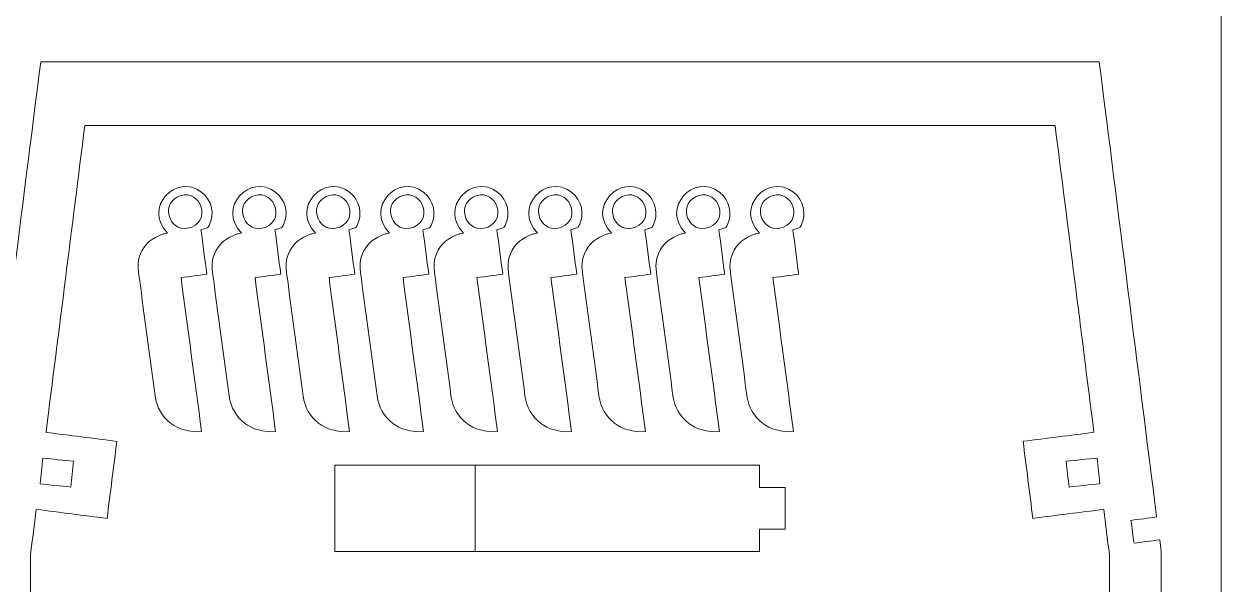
# Model space of a CAD drawing. Header units: centimetres. Extents: x -34.2 to 34.2, y -34.8 to 34.8.
# Drawn here: x 20.33 to 34.2, y -6.67 to -0.18 of the extents above; entities that cross this region are included whole.
import ezdxf

# ---------------------------------------------------------------- set-up
doc = ezdxf.new("R2010")
doc.units = ezdxf.units.CM
doc.header["$MEASUREMENT"] = 0
doc.layers.add('Camada 1', color=7, linetype='Continuous')

msp = doc.modelspace()

# ---------------------------------------------------------------- linework, layer by layer
at = {"layer": 'Camada 1', "color": 175, "lineweight": 9}
msp.add_open_spline([(-34.2, 34.8), (-34.2, 34.8), (34.2, 34.8), (34.2, 34.8), (34.2, 34.8), (34.2, 34.8), (34.2, -34.8), (34.2, -34.8), (34.2, -34.8), (34.2, -34.8), (-34.2, -34.8), (-34.2, -34.8), (-34.2, -34.8), (-34.2, -34.8), (-34.2, 34.8), (-34.2, 34.8)], degree=3, knots=[0, 0, 0, 0, 0.2, 0.2, 0.2, 0.2, 0.4, 0.4, 0.4, 0.4, 0.6, 0.6, 0.6, 0.6, 1, 1, 1, 1], dxfattribs=at)
at = {"layer": 'Camada 1', "color": 3, "lineweight": 9}
for points, knots in [([(20.12009, -6.19496), (20.02097, -6.18174), (19.92186, -6.16853), (19.82274, -6.1553), (19.82274, -6.1553), (19.81721, -6.19915), (19.81168, -6.24301), (19.80614, -6.28686), (19.80614, -6.28686), (19.80614, -6.68682), (19.80616, -7.08678), (19.80616, -7.48674), (19.80616, -7.48674), (19.90614, -7.48674), (20.00614, -7.48674), (20.10612, -7.48674), (20.10612, -7.48674), (20.10612, -7.58674), (20.10612, -7.68672), (20.10612, -7.78672), (20.10612, -7.78672), (20.00614, -7.78672), (19.90614, -7.78672), (19.80616, -7.78672), (19.80616, -7.78672), (19.80616, -9.59143), (19.80614, -11.39614), (19.80614, -13.20085), (19.80614, -13.20085), (19.90614, -13.20085), (20.00612, -13.20084), (20.10612, -13.20084), (20.10612, -13.20084), (20.10612, -13.30084), (20.10612, -13.40082), (20.10612, -13.50082), (20.10612, -13.50082), (20.00612, -13.50082), (19.90614, -13.50082), (19.80614, -13.50082), (19.80614, -13.50082), (19.80616, -13.6208), (19.80617, -13.74079), (19.80618, -13.86078), (19.80618, -13.86078), (19.8521, -13.94489), (19.89802, -14.02901), (19.94394, -14.11312), (19.94394, -14.11312), (20.01664, -14.15984), (20.08932, -14.20658), (20.16202, -14.25331), (20.16202, -14.25331), (20.21609, -14.1692), (20.27016, -14.0851), (20.32423, -14.00099), (20.32423, -14.00099), (20.4588, -14.0875), (20.59338, -14.17402), (20.72795, -14.26052), (20.72795, -14.26052), (20.67388, -14.34463), (20.61982, -14.42875), (20.56574, -14.51286), (20.56574, -14.51286), (20.63844, -14.55959), (20.71112, -14.60632), (20.78382, -14.65304), (20.78382, -14.65304), (20.83789, -14.66893), (20.89195, -14.68481), (20.94602, -14.7007), (20.94602, -14.7007), (21.34598, -14.7007), (21.74594, -14.7007), (22.1459, -14.7007), (22.1459, -14.7007), (22.1459, -14.60071), (22.1459, -14.50072), (22.1459, -14.40073), (22.1459, -14.40073), (22.24589, -14.40073), (22.34588, -14.40073), (22.44587, -14.40073), (22.44587, -14.40073), (22.44587, -14.50072), (22.44587, -14.60071), (22.44587, -14.7007), (22.44587, -14.7007), (25.25275, -14.70047), (28.05965, -14.70025), (30.86653, -14.70002), (30.86653, -14.70002), (30.86653, -14.60004), (30.86653, -14.50006), (30.86653, -14.40007), (30.86653, -14.40007), (30.96652, -14.40007), (31.0665, -14.40007), (31.16649, -14.40007), (31.16649, -14.40007), (31.16649, -14.50006), (31.16649, -14.60004), (31.16649, -14.70002), (31.16649, -14.70002), (31.56643, -14.70002), (31.96639, -14.70002), (32.36634, -14.70002), (32.36634, -14.70002), (32.42041, -14.68415), (32.47447, -14.66826), (32.52855, -14.65238), (32.52855, -14.65238), (32.60124, -14.60566), (32.67393, -14.55892), (32.74662, -14.51219), (32.74662, -14.51219), (32.69255, -14.42808), (32.63849, -14.34397), (32.58442, -14.25986), (32.58442, -14.25986), (32.71899, -14.17336), (32.85355, -14.08685), (32.98812, -14.00034), (32.98812, -14.00034), (33.04219, -14.08445), (33.09627, -14.16854), (33.15034, -14.25265), (33.15034, -14.25265), (33.22302, -14.20592), (33.29572, -14.15918), (33.3684, -14.11246), (33.3684, -14.11246), (33.41433, -14.02835), (33.46024, -13.94424), (33.50616, -13.86013), (33.50616, -13.86013), (33.50617, -13.74014), (33.50619, -13.62017), (33.5062, -13.50018), (33.5062, -13.50018), (33.40621, -13.50018), (33.30622, -13.50017), (33.20623, -13.50017), (33.20623, -13.50017), (33.20623, -13.40018), (33.20623, -13.30019), (33.20623, -13.2002), (33.20623, -13.2002), (33.30622, -13.2002), (33.40621, -13.20022), (33.5062, -13.20022), (33.5062, -13.20022), (33.5062, -11.39555), (33.50619, -9.59087), (33.50619, -7.7862), (33.50619, -7.7862), (33.4062, -7.7862), (33.30621, -7.7862), (33.20622, -7.7862), (33.20622, -7.7862), (33.20622, -7.68622), (33.20622, -7.58622), (33.20622, -7.48624), (33.20622, -7.48624), (33.30621, -7.48624), (33.4062, -7.48624), (33.50619, -7.48624), (33.50619, -7.48624), (33.50619, -7.08629), (33.5062, -6.68633), (33.5062, -6.28638), (33.5062, -6.28638), (33.50039, -6.24253), (33.49457, -6.19867), (33.48876, -6.15482), (33.48876, -6.15482), (33.38965, -6.16805), (33.29053, -6.18126), (33.19143, -6.19448), (33.19143, -6.19448), (33.17964, -6.10618), (33.16786, -6.01786), (33.15607, -5.92955), (33.15607, -5.92955), (33.25519, -5.91632), (33.3543, -5.9031), (33.45342, -5.88988), (33.45342, -5.88988), (33.23181, -4.13194), (33.01019, -2.37398), (32.78857, -0.61604), (32.78857, -0.61604), (28.70017, -0.61616), (24.61177, -0.61628), (20.52337, -0.6164), (20.52337, -0.6164), (20.30161, -2.37439), (20.07985, -4.13237), (19.85809, -5.89036), (19.85809, -5.89036), (19.95721, -5.90358), (20.05632, -5.9168), (20.15544, -5.93003), (20.15544, -5.93003), (20.14366, -6.01834), (20.13187, -6.10666), (20.12009, -6.19496)], [0, 0, 0, 0, 0.01886792, 0.01886792, 0.01886792, 0.01886792, 0.03773585, 0.03773585, 0.03773585, 0.03773585, 0.05660377, 0.05660377, 0.05660377, 0.05660377, 0.0754717, 0.0754717, 0.0754717, 0.0754717, 0.09433962, 0.09433962, 0.09433962, 0.09433962, 0.11320755, 0.11320755, 0.11320755, 0.11320755, 0.13207547, 0.13207547, 0.13207547, 0.13207547, 0.1509434, 0.1509434, 0.1509434, 0.1509434, 0.16981132, 0.16981132, 0.16981132, 0.16981132, 0.18867925, 0.18867925, 0.18867925, 0.18867925, 0.20754717, 0.20754717, 0.20754717, 0.20754717, 0.22641509, 0.22641509, 0.22641509, 0.22641509, 0.24528302, 0.24528302, 0.24528302, 0.24528302, 0.26415094, 0.26415094, 0.26415094, 0.26415094, 0.28301887, 0.28301887, 0.28301887, 0.28301887, 0.30188679, 0.30188679, 0.30188679, 0.30188679, 0.32075472, 0.32075472, 0.32075472, 0.32075472, 0.33962264, 0.33962264, 0.33962264, 0.33962264, 0.35849057, 0.35849057, 0.35849057, 0.35849057, 0.37735849, 0.37735849, 0.37735849, 0.37735849, 0.39622642, 0.39622642, 0.39622642, 0.39622642, 0.41509434, 0.41509434, 0.41509434, 0.41509434, 0.43396226, 0.43396226, 0.43396226, 0.43396226, 0.45283019, 0.45283019, 0.45283019, 0.45283019, 0.47169811, 0.47169811, 0.47169811, 0.47169811, 0.49056604, 0.49056604, 0.49056604, 0.49056604, 0.50943396, 0.50943396, 0.50943396, 0.50943396, 0.52830189, 0.52830189, 0.52830189, 0.52830189, 0.54716981, 0.54716981, 0.54716981, 0.54716981, 0.56603774, 0.56603774, 0.56603774, 0.56603774, 0.58490566, 0.58490566, 0.58490566, 0.58490566, 0.60377358, 0.60377358, 0.60377358, 0.60377358, 0.62264151, 0.62264151, 0.62264151, 0.62264151, 0.64150943, 0.64150943, 0.64150943, 0.64150943, 0.66037736, 0.66037736, 0.66037736, 0.66037736, 0.67924528, 0.67924528, 0.67924528, 0.67924528, 0.69811321, 0.69811321, 0.69811321, 0.69811321, 0.71698113, 0.71698113, 0.71698113, 0.71698113, 0.73584906, 0.73584906, 0.73584906, 0.73584906, 0.75471698, 0.75471698, 0.75471698, 0.75471698, 0.77358491, 0.77358491, 0.77358491, 0.77358491, 0.79245283, 0.79245283, 0.79245283, 0.79245283, 0.81132075, 0.81132075, 0.81132075, 0.81132075, 0.83018868, 0.83018868, 0.83018868, 0.83018868, 0.8490566, 0.8490566, 0.8490566, 0.8490566, 0.86792453, 0.86792453, 0.86792453, 0.86792453, 0.88679245, 0.88679245, 0.88679245, 0.88679245, 0.90566038, 0.90566038, 0.90566038, 0.90566038, 0.9245283, 0.9245283, 0.9245283, 0.9245283, 0.94339623, 0.94339623, 0.94339623, 0.94339623, 0.96226415, 0.96226415, 0.96226415, 0.96226415, 1, 1, 1, 1]), ([(20.40608, -11.16786), (20.40608, -10.12128), (20.4061, -9.0747), (20.4061, -8.02812), (20.4061, -8.02812), (20.80606, -8.02812), (21.206, -8.02812), (21.60596, -8.02812), (21.60596, -8.02812), (21.60596, -7.72816), (21.60595, -7.4282), (21.60595, -7.12824), (21.60595, -7.12824), (21.20599, -7.12824), (20.80604, -7.12824), (20.40608, -7.12824), (20.40608, -7.12824), (20.40608, -6.86038), (20.40608, -6.59252), (20.40608, -6.32466), (20.40608, -6.32466), (20.42812, -6.15055), (20.45015, -5.97643), (20.47218, -5.80232), (20.47218, -5.80232), (20.74579, -5.83694), (21.0194, -5.87156), (21.29302, -5.90618), (21.29302, -5.90618), (21.33067, -5.60857), (21.36834, -5.31095), (21.406, -5.01334), (21.406, -5.01334), (21.13238, -4.97872), (20.85877, -4.9441), (20.58516, -4.90948), (20.58516, -4.90948), (20.73517, -3.72398), (20.88517, -2.53849), (21.03518, -1.353), (21.03518, -1.353), (24.78252, -1.35288), (28.52986, -1.35275), (32.27719, -1.35263), (32.27719, -1.35263), (32.42719, -2.5381), (32.57721, -3.72355), (32.72721, -4.90902), (32.72721, -4.90902), (32.45359, -4.94364), (32.17999, -4.97826), (31.90638, -5.01288), (31.90638, -5.01288), (31.94404, -5.31049), (31.98171, -5.6081), (32.01936, -5.90572), (32.01936, -5.90572), (32.29296, -5.8711), (32.56657, -5.83648), (32.84017, -5.80186), (32.84017, -5.80186), (32.86221, -5.97596), (32.88424, -6.15007), (32.90627, -6.32418), (32.90627, -6.32418), (32.90627, -6.59203), (32.90627, -6.85988), (32.90627, -7.12774), (32.90627, -7.12774), (32.50632, -7.12774), (32.10637, -7.12774), (31.70643, -7.12774), (31.70643, -7.12774), (31.70643, -7.42769), (31.70643, -7.72765), (31.70643, -8.0276), (31.70643, -8.0276), (32.10637, -8.0276), (32.50632, -8.0276), (32.90627, -8.0276), (32.90627, -8.0276), (32.90627, -9.07416), (32.90627, -10.1207), (32.90627, -11.16726), (32.90627, -11.16726), (32.50632, -11.16726), (32.10637, -11.16726), (31.70643, -11.16726), (31.70643, -11.16726), (31.70641, -11.4672), (31.70641, -11.76715), (31.7064, -12.06709), (31.7064, -12.06709), (32.10635, -12.06709), (32.50631, -12.06709), (32.90626, -12.06709), (32.90626, -12.06709), (32.90626, -12.50977), (32.90627, -12.95246), (32.90627, -13.39514), (32.90627, -13.39514), (32.78598, -13.21856), (32.66571, -13.042), (32.54542, -12.86542), (32.54542, -12.86542), (32.27629, -13.03843), (32.00717, -13.21145), (31.73805, -13.38446), (31.73805, -13.38446), (31.87858, -13.60304), (32.0191, -13.82164), (32.15963, -14.04022), (32.15963, -14.04022), (32.12859, -14.06018), (32.09753, -14.08014), (32.06649, -14.10011), (32.06649, -14.10011), (31.16471, -14.10017), (30.26295, -14.10022), (29.36117, -14.10028), (29.36117, -14.10028), (29.36117, -13.76033), (29.36117, -13.42037), (29.36117, -13.08042), (29.36117, -13.08042), (29.06123, -13.08034), (28.76128, -13.08026), (28.46134, -13.08018), (28.46134, -13.08018), (28.46134, -13.42013), (28.46135, -13.76009), (28.46135, -14.10004), (28.46135, -14.10004), (27.25795, -14.10025), (26.05456, -14.10047), (24.85116, -14.10068), (24.85116, -14.10068), (24.85116, -13.76072), (24.85115, -13.42078), (24.85115, -13.08082), (24.85115, -13.08082), (24.55115, -13.08089), (24.25114, -13.08097), (23.95114, -13.08104), (23.95114, -13.08104), (23.95114, -13.421), (23.95115, -13.76096), (23.95115, -14.10092), (23.95115, -14.10092), (23.0494, -14.10086), (22.14764, -14.10082), (21.24589, -14.10076), (21.24589, -14.10076), (21.21485, -14.0808), (21.1838, -14.06083), (21.15276, -14.04088), (21.15276, -14.04088), (21.29328, -13.82228), (21.43381, -13.60369), (21.57433, -13.3851), (21.57433, -13.3851), (21.30521, -13.21208), (21.03607, -13.03906), (20.76695, -12.86604), (20.76695, -12.86604), (20.64666, -13.04262), (20.52637, -13.2192), (20.40608, -13.39578), (20.40608, -13.39578), (20.40606, -12.95309), (20.40604, -12.5104), (20.40601, -12.0677), (20.40601, -12.0677), (20.80597, -12.0677), (21.20593, -12.0677), (21.60589, -12.0677), (21.60589, -12.0677), (21.60592, -11.76775), (21.60594, -11.46781), (21.60596, -11.16786), (21.60596, -11.16786), (21.206, -11.16786), (20.80604, -11.16786), (20.40608, -11.16786)], [0, 0, 0, 0, 0.0212766, 0.0212766, 0.0212766, 0.0212766, 0.04255319, 0.04255319, 0.04255319, 0.04255319, 0.06382979, 0.06382979, 0.06382979, 0.06382979, 0.08510638, 0.08510638, 0.08510638, 0.08510638, 0.10638298, 0.10638298, 0.10638298, 0.10638298, 0.12765957, 0.12765957, 0.12765957, 0.12765957, 0.14893617, 0.14893617, 0.14893617, 0.14893617, 0.17021277, 0.17021277, 0.17021277, 0.17021277, 0.19148936, 0.19148936, 0.19148936, 0.19148936, 0.21276596, 0.21276596, 0.21276596, 0.21276596, 0.23404255, 0.23404255, 0.23404255, 0.23404255, 0.25531915, 0.25531915, 0.25531915, 0.25531915, 0.27659574, 0.27659574, 0.27659574, 0.27659574, 0.29787234, 0.29787234, 0.29787234, 0.29787234, 0.31914894, 0.31914894, 0.31914894, 0.31914894, 0.34042553, 0.34042553, 0.34042553, 0.34042553, 0.36170213, 0.36170213, 0.36170213, 0.36170213, 0.38297872, 0.38297872, 0.38297872, 0.38297872, 0.40425532, 0.40425532, 0.40425532, 0.40425532, 0.42553191, 0.42553191, 0.42553191, 0.42553191, 0.44680851, 0.44680851, 0.44680851, 0.44680851, 0.46808511, 0.46808511, 0.46808511, 0.46808511, 0.4893617, 0.4893617, 0.4893617, 0.4893617, 0.5106383, 0.5106383, 0.5106383, 0.5106383, 0.53191489, 0.53191489, 0.53191489, 0.53191489, 0.55319149, 0.55319149, 0.55319149, 0.55319149, 0.57446809, 0.57446809, 0.57446809, 0.57446809, 0.59574468, 0.59574468, 0.59574468, 0.59574468, 0.61702128, 0.61702128, 0.61702128, 0.61702128, 0.63829787, 0.63829787, 0.63829787, 0.63829787, 0.65957447, 0.65957447, 0.65957447, 0.65957447, 0.68085106, 0.68085106, 0.68085106, 0.68085106, 0.70212766, 0.70212766, 0.70212766, 0.70212766, 0.72340426, 0.72340426, 0.72340426, 0.72340426, 0.74468085, 0.74468085, 0.74468085, 0.74468085, 0.76595745, 0.76595745, 0.76595745, 0.76595745, 0.78723404, 0.78723404, 0.78723404, 0.78723404, 0.80851064, 0.80851064, 0.80851064, 0.80851064, 0.82978723, 0.82978723, 0.82978723, 0.82978723, 0.85106383, 0.85106383, 0.85106383, 0.85106383, 0.87234043, 0.87234043, 0.87234043, 0.87234043, 0.89361702, 0.89361702, 0.89361702, 0.89361702, 0.91489362, 0.91489362, 0.91489362, 0.91489362, 0.93617021, 0.93617021, 0.93617021, 0.93617021, 0.95744681, 0.95744681, 0.95744681, 0.95744681, 1, 1, 1, 1])]:
    msp.add_open_spline(points, degree=3, knots=knots, dxfattribs=at)
at = {"layer": 'Camada 1', "color": 2, "lineweight": 9}
for points, knots in [([(21.67942, -2.84126), (21.7302, -2.71804), (21.82141, -2.65117), (21.94236, -2.60987), (21.94236, -2.60987), (21.95929, -2.60647), (21.97621, -2.60308), (21.99314, -2.59968), (21.99314, -2.59968), (21.70376, -2.30957), (22.09208, -1.89882), (22.3882, -2.12632), (22.3882, -2.12632), (22.50626, -2.21702), (22.5431, -2.38111), (22.475, -2.51354), (22.475, -2.51354), (22.45778, -2.54702), (22.45969, -2.5375), (22.38059, -2.56031), (22.38059, -2.56031), (22.40314, -2.73233), (22.42567, -2.90436), (22.44822, -3.07638), (22.44822, -3.07638), (22.34872, -3.08965), (22.24921, -3.10294), (22.14971, -3.11621), (22.14971, -3.11621), (22.22904, -3.71088), (22.30838, -4.30555), (22.38772, -4.90022), (22.38772, -4.90022), (22.10441, -4.91927), (21.88889, -4.75705), (21.84851, -4.48795), (21.84851, -4.48795), (21.788, -4.03444), (21.7275, -3.58091), (21.667, -3.12739), (21.667, -3.12739), (21.6517, -3.02609), (21.63748, -2.94304), (21.67942, -2.84126)], [0, 0, 0, 0, 0.08333333, 0.08333333, 0.08333333, 0.08333333, 0.16666667, 0.16666667, 0.16666667, 0.16666667, 0.25, 0.25, 0.25, 0.25, 0.33333333, 0.33333333, 0.33333333, 0.33333333, 0.41666667, 0.41666667, 0.41666667, 0.41666667, 0.5, 0.5, 0.5, 0.5, 0.58333333, 0.58333333, 0.58333333, 0.58333333, 0.66666667, 0.66666667, 0.66666667, 0.66666667, 0.75, 0.75, 0.75, 0.75, 0.83333333, 0.83333333, 0.83333333, 0.83333333, 1, 1, 1, 1]), ([(22.5367, -2.84126), (22.58748, -2.71804), (22.67869, -2.65117), (22.79964, -2.60987), (22.79964, -2.60987), (22.81657, -2.60647), (22.83349, -2.60308), (22.85042, -2.59968), (22.85042, -2.59968), (22.56104, -2.30957), (22.94936, -1.89882), (23.24548, -2.12632), (23.24548, -2.12632), (23.36354, -2.21702), (23.40038, -2.38111), (23.33228, -2.51354), (23.33228, -2.51354), (23.31506, -2.54702), (23.31697, -2.5375), (23.23787, -2.56031), (23.23787, -2.56031), (23.26042, -2.73233), (23.28295, -2.90436), (23.3055, -3.07638), (23.3055, -3.07638), (23.206, -3.08965), (23.10649, -3.10294), (23.00699, -3.11621), (23.00699, -3.11621), (23.08632, -3.71088), (23.16566, -4.30555), (23.245, -4.90022), (23.245, -4.90022), (22.96169, -4.91927), (22.74617, -4.75705), (22.70579, -4.48795), (22.70579, -4.48795), (22.64528, -4.03444), (22.58478, -3.58091), (22.52428, -3.12739), (22.52428, -3.12739), (22.50898, -3.02609), (22.49476, -2.94304), (22.5367, -2.84126)], [0, 0, 0, 0, 0.08333333, 0.08333333, 0.08333333, 0.08333333, 0.16666667, 0.16666667, 0.16666667, 0.16666667, 0.25, 0.25, 0.25, 0.25, 0.33333333, 0.33333333, 0.33333333, 0.33333333, 0.41666667, 0.41666667, 0.41666667, 0.41666667, 0.5, 0.5, 0.5, 0.5, 0.58333333, 0.58333333, 0.58333333, 0.58333333, 0.66666667, 0.66666667, 0.66666667, 0.66666667, 0.75, 0.75, 0.75, 0.75, 0.83333333, 0.83333333, 0.83333333, 0.83333333, 1, 1, 1, 1]), ([(23.39398, -2.84126), (23.44476, -2.71804), (23.53597, -2.65117), (23.65692, -2.60987), (23.65692, -2.60987), (23.67385, -2.60647), (23.69077, -2.60308), (23.7077, -2.59968), (23.7077, -2.59968), (23.41832, -2.30957), (23.80664, -1.89882), (24.10276, -2.12632), (24.10276, -2.12632), (24.22082, -2.21702), (24.25766, -2.38111), (24.18956, -2.51354), (24.18956, -2.51354), (24.17234, -2.54702), (24.17425, -2.5375), (24.09515, -2.56031), (24.09515, -2.56031), (24.1177, -2.73233), (24.14023, -2.90436), (24.16278, -3.07638), (24.16278, -3.07638), (24.06328, -3.08965), (23.96377, -3.10294), (23.86427, -3.11621), (23.86427, -3.11621), (23.9436, -3.71088), (24.02294, -4.30555), (24.10228, -4.90022), (24.10228, -4.90022), (23.81897, -4.91927), (23.60345, -4.75705), (23.56307, -4.48795), (23.56307, -4.48795), (23.50256, -4.03444), (23.44206, -3.58091), (23.38156, -3.12739), (23.38156, -3.12739), (23.36626, -3.02609), (23.35204, -2.94304), (23.39398, -2.84126)], [0, 0, 0, 0, 0.08333333, 0.08333333, 0.08333333, 0.08333333, 0.16666667, 0.16666667, 0.16666667, 0.16666667, 0.25, 0.25, 0.25, 0.25, 0.33333333, 0.33333333, 0.33333333, 0.33333333, 0.41666667, 0.41666667, 0.41666667, 0.41666667, 0.5, 0.5, 0.5, 0.5, 0.58333333, 0.58333333, 0.58333333, 0.58333333, 0.66666667, 0.66666667, 0.66666667, 0.66666667, 0.75, 0.75, 0.75, 0.75, 0.83333333, 0.83333333, 0.83333333, 0.83333333, 1, 1, 1, 1]), ([(24.25126, -2.84126), (24.30204, -2.71804), (24.39325, -2.65117), (24.5142, -2.60987), (24.5142, -2.60987), (24.53113, -2.60647), (24.54805, -2.60308), (24.56498, -2.59968), (24.56498, -2.59968), (24.2756, -2.30957), (24.66392, -1.89882), (24.96004, -2.12632), (24.96004, -2.12632), (25.0781, -2.21702), (25.11494, -2.38111), (25.04684, -2.51354), (25.04684, -2.51354), (25.02962, -2.54702), (25.03153, -2.5375), (24.95243, -2.56031), (24.95243, -2.56031), (24.97498, -2.73233), (24.99751, -2.90436), (25.02006, -3.07638), (25.02006, -3.07638), (24.92056, -3.08965), (24.82105, -3.10294), (24.72155, -3.11621), (24.72155, -3.11621), (24.80088, -3.71088), (24.88022, -4.30555), (24.95956, -4.90022), (24.95956, -4.90022), (24.67625, -4.91927), (24.46073, -4.75705), (24.42035, -4.48795), (24.42035, -4.48795), (24.35984, -4.03444), (24.29934, -3.58091), (24.23884, -3.12739), (24.23884, -3.12739), (24.22354, -3.02609), (24.20932, -2.94304), (24.25126, -2.84126)], [0, 0, 0, 0, 0.08333333, 0.08333333, 0.08333333, 0.08333333, 0.16666667, 0.16666667, 0.16666667, 0.16666667, 0.25, 0.25, 0.25, 0.25, 0.33333333, 0.33333333, 0.33333333, 0.33333333, 0.41666667, 0.41666667, 0.41666667, 0.41666667, 0.5, 0.5, 0.5, 0.5, 0.58333333, 0.58333333, 0.58333333, 0.58333333, 0.66666667, 0.66666667, 0.66666667, 0.66666667, 0.75, 0.75, 0.75, 0.75, 0.83333333, 0.83333333, 0.83333333, 0.83333333, 1, 1, 1, 1]), ([(25.10854, -2.84126), (25.15932, -2.71804), (25.25053, -2.65117), (25.37148, -2.60987), (25.37148, -2.60987), (25.38841, -2.60647), (25.40533, -2.60308), (25.42227, -2.59968), (25.42227, -2.59968), (25.13288, -2.30957), (25.52121, -1.89882), (25.81732, -2.12632), (25.81732, -2.12632), (25.93539, -2.21702), (25.97223, -2.38111), (25.90413, -2.51354), (25.90413, -2.51354), (25.88691, -2.54702), (25.88881, -2.5375), (25.80971, -2.56031), (25.80971, -2.56031), (25.83226, -2.73233), (25.85479, -2.90436), (25.87734, -3.07638), (25.87734, -3.07638), (25.77784, -3.08965), (25.67833, -3.10294), (25.57883, -3.11621), (25.57883, -3.11621), (25.65816, -3.71088), (25.73751, -4.30555), (25.81684, -4.90022), (25.81684, -4.90022), (25.53353, -4.91927), (25.31801, -4.75705), (25.27763, -4.48795), (25.27763, -4.48795), (25.21713, -4.03444), (25.15662, -3.58091), (25.09612, -3.12739), (25.09612, -3.12739), (25.08082, -3.02609), (25.0666, -2.94304), (25.10854, -2.84126)], [0, 0, 0, 0, 0.08333333, 0.08333333, 0.08333333, 0.08333333, 0.16666667, 0.16666667, 0.16666667, 0.16666667, 0.25, 0.25, 0.25, 0.25, 0.33333333, 0.33333333, 0.33333333, 0.33333333, 0.41666667, 0.41666667, 0.41666667, 0.41666667, 0.5, 0.5, 0.5, 0.5, 0.58333333, 0.58333333, 0.58333333, 0.58333333, 0.66666667, 0.66666667, 0.66666667, 0.66666667, 0.75, 0.75, 0.75, 0.75, 0.83333333, 0.83333333, 0.83333333, 0.83333333, 1, 1, 1, 1]), ([(25.96582, -2.84126), (26.0166, -2.71804), (26.10781, -2.65117), (26.22876, -2.60987), (26.22876, -2.60987), (26.24569, -2.60647), (26.26261, -2.60308), (26.27955, -2.59968), (26.27955, -2.59968), (25.99017, -2.30957), (26.37849, -1.89882), (26.6746, -2.12632), (26.6746, -2.12632), (26.79267, -2.21702), (26.82951, -2.38111), (26.76141, -2.51354), (26.76141, -2.51354), (26.74419, -2.54702), (26.74609, -2.5375), (26.66699, -2.56031), (26.66699, -2.56031), (26.68954, -2.73233), (26.71207, -2.90436), (26.73462, -3.07638), (26.73462, -3.07638), (26.63512, -3.08965), (26.53561, -3.10294), (26.43611, -3.11621), (26.43611, -3.11621), (26.51544, -3.71088), (26.59479, -4.30555), (26.67412, -4.90022), (26.67412, -4.90022), (26.39081, -4.91927), (26.17529, -4.75705), (26.13491, -4.48795), (26.13491, -4.48795), (26.07441, -4.03444), (26.0139, -3.58091), (25.9534, -3.12739), (25.9534, -3.12739), (25.9381, -3.02609), (25.92388, -2.94304), (25.96582, -2.84126)], [0, 0, 0, 0, 0.08333333, 0.08333333, 0.08333333, 0.08333333, 0.16666667, 0.16666667, 0.16666667, 0.16666667, 0.25, 0.25, 0.25, 0.25, 0.33333333, 0.33333333, 0.33333333, 0.33333333, 0.41666667, 0.41666667, 0.41666667, 0.41666667, 0.5, 0.5, 0.5, 0.5, 0.58333333, 0.58333333, 0.58333333, 0.58333333, 0.66666667, 0.66666667, 0.66666667, 0.66666667, 0.75, 0.75, 0.75, 0.75, 0.83333333, 0.83333333, 0.83333333, 0.83333333, 1, 1, 1, 1]), ([(26.8231, -2.84126), (26.87388, -2.71804), (26.96509, -2.65117), (27.08604, -2.60987), (27.08604, -2.60987), (27.10297, -2.60647), (27.11989, -2.60308), (27.13683, -2.59968), (27.13683, -2.59968), (26.84745, -2.30957), (27.23577, -1.89882), (27.53188, -2.12632), (27.53188, -2.12632), (27.64995, -2.21702), (27.68679, -2.38111), (27.61869, -2.51354), (27.61869, -2.51354), (27.60147, -2.54702), (27.60337, -2.5375), (27.52427, -2.56031), (27.52427, -2.56031), (27.54682, -2.73233), (27.56935, -2.90436), (27.5919, -3.07638), (27.5919, -3.07638), (27.4924, -3.08965), (27.39289, -3.10294), (27.29339, -3.11621), (27.29339, -3.11621), (27.37272, -3.71088), (27.45207, -4.30555), (27.5314, -4.90022), (27.5314, -4.90022), (27.24809, -4.91927), (27.03257, -4.75705), (26.99219, -4.48795), (26.99219, -4.48795), (26.93169, -4.03444), (26.87118, -3.58091), (26.81068, -3.12739), (26.81068, -3.12739), (26.79538, -3.02609), (26.78116, -2.94304), (26.8231, -2.84126)], [0, 0, 0, 0, 0.08333333, 0.08333333, 0.08333333, 0.08333333, 0.16666667, 0.16666667, 0.16666667, 0.16666667, 0.25, 0.25, 0.25, 0.25, 0.33333333, 0.33333333, 0.33333333, 0.33333333, 0.41666667, 0.41666667, 0.41666667, 0.41666667, 0.5, 0.5, 0.5, 0.5, 0.58333333, 0.58333333, 0.58333333, 0.58333333, 0.66666667, 0.66666667, 0.66666667, 0.66666667, 0.75, 0.75, 0.75, 0.75, 0.83333333, 0.83333333, 0.83333333, 0.83333333, 1, 1, 1, 1]), ([(27.68038, -2.84126), (27.73116, -2.71804), (27.82237, -2.65117), (27.94332, -2.60987), (27.94332, -2.60987), (27.96025, -2.60647), (27.97717, -2.60308), (27.99411, -2.59968), (27.99411, -2.59968), (27.70473, -2.30957), (28.09305, -1.89882), (28.38916, -2.12632), (28.38916, -2.12632), (28.50723, -2.21702), (28.54407, -2.38111), (28.47597, -2.51354), (28.47597, -2.51354), (28.45875, -2.54702), (28.46065, -2.5375), (28.38155, -2.56031), (28.38155, -2.56031), (28.4041, -2.73233), (28.42663, -2.90436), (28.44918, -3.07638), (28.44918, -3.07638), (28.34968, -3.08965), (28.25017, -3.10294), (28.15067, -3.11621), (28.15067, -3.11621), (28.23, -3.71088), (28.30935, -4.30555), (28.38868, -4.90022), (28.38868, -4.90022), (28.10537, -4.91927), (27.88985, -4.75705), (27.84947, -4.48795), (27.84947, -4.48795), (27.78897, -4.03444), (27.72846, -3.58091), (27.66796, -3.12739), (27.66796, -3.12739), (27.65266, -3.02609), (27.63844, -2.94304), (27.68038, -2.84126)], [0, 0, 0, 0, 0.08333333, 0.08333333, 0.08333333, 0.08333333, 0.16666667, 0.16666667, 0.16666667, 0.16666667, 0.25, 0.25, 0.25, 0.25, 0.33333333, 0.33333333, 0.33333333, 0.33333333, 0.41666667, 0.41666667, 0.41666667, 0.41666667, 0.5, 0.5, 0.5, 0.5, 0.58333333, 0.58333333, 0.58333333, 0.58333333, 0.66666667, 0.66666667, 0.66666667, 0.66666667, 0.75, 0.75, 0.75, 0.75, 0.83333333, 0.83333333, 0.83333333, 0.83333333, 1, 1, 1, 1]), ([(28.53766, -2.84126), (28.58844, -2.71804), (28.67965, -2.65117), (28.8006, -2.60987), (28.8006, -2.60987), (28.81753, -2.60647), (28.83445, -2.60308), (28.85139, -2.59968), (28.85139, -2.59968), (28.56201, -2.30957), (28.95033, -1.89882), (29.24644, -2.12632), (29.24644, -2.12632), (29.36451, -2.21702), (29.40135, -2.38111), (29.33325, -2.51354), (29.33325, -2.51354), (29.31603, -2.54702), (29.31793, -2.5375), (29.23883, -2.56031), (29.23883, -2.56031), (29.26138, -2.73233), (29.28391, -2.90436), (29.30646, -3.07638), (29.30646, -3.07638), (29.20696, -3.08965), (29.10745, -3.10294), (29.00795, -3.11621), (29.00795, -3.11621), (29.08728, -3.71088), (29.16663, -4.30555), (29.24596, -4.90022), (29.24596, -4.90022), (28.96265, -4.91927), (28.74713, -4.75705), (28.70675, -4.48795), (28.70675, -4.48795), (28.64625, -4.03444), (28.58574, -3.58091), (28.52524, -3.12739), (28.52524, -3.12739), (28.50994, -3.02609), (28.49572, -2.94304), (28.53766, -2.84126)], [0, 0, 0, 0, 0.08333333, 0.08333333, 0.08333333, 0.08333333, 0.16666667, 0.16666667, 0.16666667, 0.16666667, 0.25, 0.25, 0.25, 0.25, 0.33333333, 0.33333333, 0.33333333, 0.33333333, 0.41666667, 0.41666667, 0.41666667, 0.41666667, 0.5, 0.5, 0.5, 0.5, 0.58333333, 0.58333333, 0.58333333, 0.58333333, 0.66666667, 0.66666667, 0.66666667, 0.66666667, 0.75, 0.75, 0.75, 0.75, 0.83333333, 0.83333333, 0.83333333, 0.83333333, 1, 1, 1, 1]), ([(28.85075, -5.29091), (28.85075, -5.37733), (28.85075, -5.46376), (28.85075, -5.55018), (28.85075, -5.55018), (28.95075, -5.55018), (29.05074, -5.55018), (29.15074, -5.55018), (29.15074, -5.55018), (29.15074, -5.71018), (29.15074, -5.87016), (29.15074, -6.03016), (29.15074, -6.03016), (29.05074, -6.03016), (28.95075, -6.03016), (28.85075, -6.03016), (28.85075, -6.03016), (28.85075, -6.11658), (28.85075, -6.203), (28.85075, -6.28943), (28.85075, -6.28943), (27.21165, -6.28943), (25.57253, -6.28943), (23.93342, -6.28943), (23.93342, -6.28943), (23.93342, -5.95658), (23.93342, -5.62375), (23.93342, -5.29091), (23.93342, -5.29091), (25.57253, -5.29091), (27.21165, -5.29091), (28.85075, -5.29091)], [0, 0, 0, 0, 0.11111111, 0.11111111, 0.11111111, 0.11111111, 0.22222222, 0.22222222, 0.22222222, 0.22222222, 0.33333333, 0.33333333, 0.33333333, 0.33333333, 0.44444444, 0.44444444, 0.44444444, 0.44444444, 0.55555556, 0.55555556, 0.55555556, 0.55555556, 0.66666667, 0.66666667, 0.66666667, 0.66666667, 0.77777778, 0.77777778, 0.77777778, 0.77777778, 1, 1, 1, 1])]:
    msp.add_open_spline(points, degree=3, knots=knots, dxfattribs=at)
at = {"layer": 'Camada 1', "lineweight": 9}
for points, knots in [([(22.1084, -2.17969), (21.90008, -2.28931), (22.03202, -2.62182), (22.27338, -2.53272), (22.27338, -2.53272), (22.52519, -2.41396), (22.33548, -2.06021), (22.1084, -2.17969)], [0, 0, 0, 0, 0.33333333, 0.33333333, 0.33333333, 0.33333333, 1, 1, 1, 1]), ([(22.96568, -2.17969), (22.75736, -2.28931), (22.8893, -2.62182), (23.13066, -2.53272), (23.13066, -2.53272), (23.38247, -2.41396), (23.19276, -2.06021), (22.96568, -2.17969)], [0, 0, 0, 0, 0.33333333, 0.33333333, 0.33333333, 0.33333333, 1, 1, 1, 1]), ([(23.82296, -2.17969), (23.61464, -2.28931), (23.74658, -2.62182), (23.98794, -2.53272), (23.98794, -2.53272), (24.23975, -2.41396), (24.05004, -2.06021), (23.82296, -2.17969)], [0, 0, 0, 0, 0.33333333, 0.33333333, 0.33333333, 0.33333333, 1, 1, 1, 1]), ([(24.68024, -2.17969), (24.47192, -2.28931), (24.60386, -2.62182), (24.84522, -2.53272), (24.84522, -2.53272), (25.09703, -2.41396), (24.90732, -2.06021), (24.68024, -2.17969)], [0, 0, 0, 0, 0.33333333, 0.33333333, 0.33333333, 0.33333333, 1, 1, 1, 1]), ([(25.53753, -2.17969), (25.32921, -2.28931), (25.46115, -2.62182), (25.7025, -2.53272), (25.7025, -2.53272), (25.95431, -2.41396), (25.7646, -2.06021), (25.53753, -2.17969)], [0, 0, 0, 0, 0.33333333, 0.33333333, 0.33333333, 0.33333333, 1, 1, 1, 1]), ([(26.39481, -2.17969), (26.18649, -2.28931), (26.31843, -2.62182), (26.55978, -2.53272), (26.55978, -2.53272), (26.81159, -2.41396), (26.62188, -2.06021), (26.39481, -2.17969)], [0, 0, 0, 0, 0.33333333, 0.33333333, 0.33333333, 0.33333333, 1, 1, 1, 1]), ([(27.25209, -2.17969), (27.04377, -2.28931), (27.17571, -2.62182), (27.41706, -2.53272), (27.41706, -2.53272), (27.66887, -2.41396), (27.47916, -2.06021), (27.25209, -2.17969)], [0, 0, 0, 0, 0.33333333, 0.33333333, 0.33333333, 0.33333333, 1, 1, 1, 1]), ([(28.10937, -2.17969), (27.90105, -2.28931), (28.03299, -2.62182), (28.27434, -2.53272), (28.27434, -2.53272), (28.52615, -2.41396), (28.33644, -2.06021), (28.10937, -2.17969)], [0, 0, 0, 0, 0.33333333, 0.33333333, 0.33333333, 0.33333333, 1, 1, 1, 1]), ([(28.96665, -2.17969), (28.75833, -2.28931), (28.89027, -2.62182), (29.13162, -2.53272), (29.13162, -2.53272), (29.38343, -2.41396), (29.19372, -2.06021), (28.96665, -2.17969)], [0, 0, 0, 0, 0.33333333, 0.33333333, 0.33333333, 0.33333333, 1, 1, 1, 1]), ([(20.54735, -5.20726), (20.53684, -5.30669), (20.52632, -5.40612), (20.51581, -5.50555), (20.51581, -5.50555), (20.63514, -5.51818), (20.75446, -5.53079), (20.87378, -5.54341), (20.87378, -5.54341), (20.8843, -5.44398), (20.89481, -5.34454), (20.90532, -5.2451), (20.90532, -5.2451), (20.78599, -5.23249), (20.66668, -5.21987), (20.54735, -5.20726)], [0, 0, 0, 0, 0.2, 0.2, 0.2, 0.2, 0.4, 0.4, 0.4, 0.4, 0.6, 0.6, 0.6, 0.6, 1, 1, 1, 1]), ([(32.76483, -5.2068), (32.77534, -5.30623), (32.78585, -5.40566), (32.79636, -5.5051), (32.79636, -5.5051), (32.67705, -5.51771), (32.55772, -5.53033), (32.4384, -5.54294), (32.4384, -5.54294), (32.42789, -5.44351), (32.41738, -5.34408), (32.40687, -5.24465), (32.40687, -5.24465), (32.52618, -5.23204), (32.64551, -5.21941), (32.76483, -5.2068)], [0, 0, 0, 0, 0.2, 0.2, 0.2, 0.2, 0.4, 0.4, 0.4, 0.4, 0.6, 0.6, 0.6, 0.6, 1, 1, 1, 1])]:
    msp.add_open_spline(points, degree=3, knots=knots, dxfattribs=at)
at = {"layer": 'Camada 1', "color": 1, "lineweight": 9}
msp.add_open_spline([(25.55833, -5.29091), (25.55833, -5.62375), (25.55833, -5.95658), (25.55833, -6.28943)], degree=3, dxfattribs=at)

doc.saveas('drawing.dxf')
